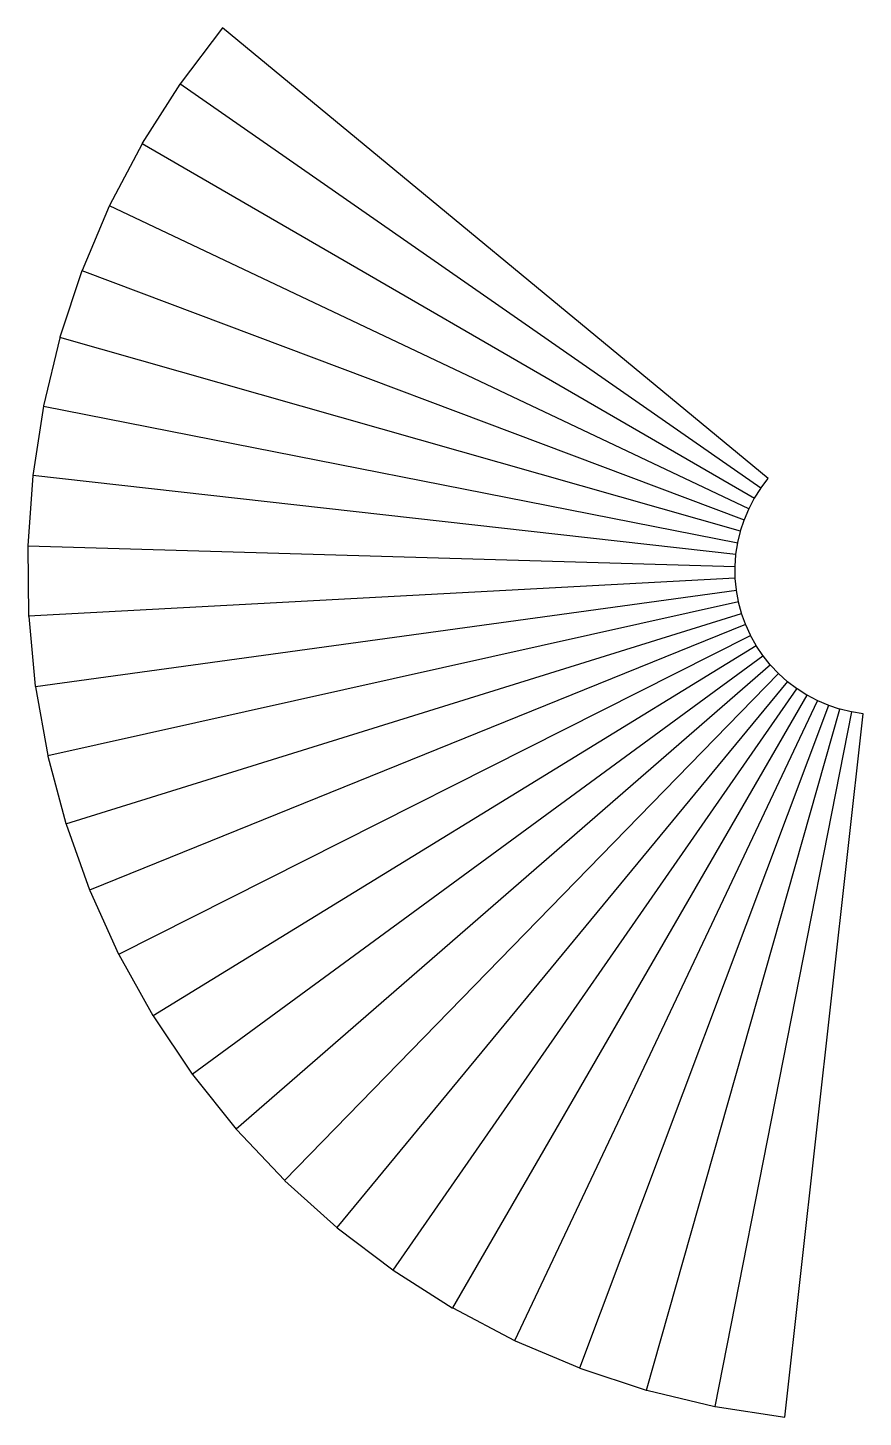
# Model space of a CAD drawing. Extents: x -423 to -2, y -389 to 311.
import ezdxf

# ---------------------------------------------------------------- set-up
doc = ezdxf.new("R2010")
doc.units = 0

msp = doc.modelspace()

# ---------------------------------------------------------------- linework, layer by layer
at = {"layer": '1'}
msp.add_lwpolyline([(-2.24, -34.74), (-8.1, -33.84), (-8.36, -33.79), (-13.94, -32.45), (-14.2, -32.38), (-19.65, -30.59), (-19.89, -30.5), (-25.18, -28.26), (-25.42, -28.15), (-30.5, -25.48), (-30.73, -25.35), (-35.57, -22.27), (-35.79, -22.12), (-40.36, -18.65), (-40.56, -18.48), (-44.83, -14.65), (-45.02, -14.47), (-48.96, -10.3), (-49.13, -10.1), (-52.71, -5.61), (-52.87, -5.4), (-56.07, -0.64), (-56.21, -0.41), (-59, 4.6), (-59.12, 4.83), (-61.49, 10.06), (-61.59, 10.3), (-63.52, 15.71), (-63.6, 15.96), (-65.08, 21.5), (-65.13, 21.76), (-66.15, 27.41), (-66.18, 27.67), (-66.73, 33.38), (-66.74, 33.64), (-66.82, 39.38), (-66.81, 39.65), (-66.41, 45.37), (-66.38, 45.63), (-65.5, 51.3), (-65.45, 51.56), (-64.11, 57.14), (-64.04, 57.39), (-62.24, 62.84), (-62.15, 63.09), (-59.91, 68.37), (-59.8, 68.61), (-57.13, 73.69), (-57, 73.92), (-53.92, 78.76), (-53.77, 78.98), (-50.18, 83.71), (-325.18, 310.88), (-346.59, 282.66), (-346.74, 282.45), (-365.64, 252.72), (-365.78, 252.49), (-382.16, 221.31), (-382.27, 221.07), (-396.02, 188.64), (-396.12, 188.39), (-407.14, 154.94), (-407.21, 154.68), (-415.44, 120.43), (-415.49, 120.17), (-420.86, 85.35), (-420.88, 85.09), (-423.36, 49.95), (-423.36, 49.69), (-422.93, 14.46), (-422.91, 14.2), (-419.57, -20.87), (-419.53, -21.13), (-413.3, -55.8), (-413.24, -56.06), (-404.17, -90.09), (-404.09, -90.35), (-392.23, -123.52), (-392.13, -123.76), (-377.58, -155.84), (-377.46, -156.08), (-360.31, -186.85), (-360.17, -187.07), (-340.53, -216.32), (-340.37, -216.53), (-318.39, -244.05), (-318.22, -244.25), (-294.03, -269.86), (-293.84, -270.05), (-267.63, -293.58), (-267.42, -293.75), (-239.35, -315.03), (-239.13, -315.18), (-209.4, -334.07), (-209.17, -334.2), (-177.98, -350.57), (-177.74, -350.68), (-145.3, -364.42), (-145.06, -364.51), (-111.6, -375.53), (-111.34, -375.6), (-77.09, -383.81), (-76.83, -383.86), (-41.81, -389.24)], close=True, dxfattribs=at)
at = {"layer": '2'}
for p, q in [((-53.84, 78.87), (-346.67, 282.56)), ((-365.71, 252.61), (-57.06, 73.81)), ((-59.85, 68.49), (-382.22, 221.19)), ((-396.07, 188.52), (-62.2, 62.97)), ((-64.08, 57.27), (-407.18, 154.81)), ((-415.46, 120.3), (-65.48, 51.43)), ((-66.39, 45.5), (-420.87, 85.22)), ((-423.36, 49.82), (-66.81, 39.51)), ((-66.74, 33.51), (-422.92, 14.33)), ((-419.55, -21), (-66.17, 27.54)), ((-65.11, 21.63), (-413.27, -55.93)), ((-404.13, -90.22), (-63.56, 15.83)), ((-61.54, 10.18), (-392.18, -123.64)), ((-377.52, -155.96), (-59.06, 4.72)), ((-56.14, -0.53), (-360.24, -186.96)), ((-340.45, -216.42), (-52.79, -5.51)), ((-49.05, -10.2), (-318.3, -244.15)), ((-293.94, -269.96), (-44.93, -14.56)), ((-40.46, -18.57), (-267.52, -293.66)), ((-239.24, -315.1), (-35.68, -22.19)), ((-30.61, -25.41), (-209.29, -334.13)), ((-177.86, -350.63), (-25.3, -28.2)), ((-19.77, -30.54), (-145.18, -364.47)), ((-111.47, -375.56), (-14.07, -32.42)), ((-8.23, -33.82), (-76.96, -383.83))]:
    msp.add_line(p, q, dxfattribs=at)

doc.saveas('drawing.dxf')
